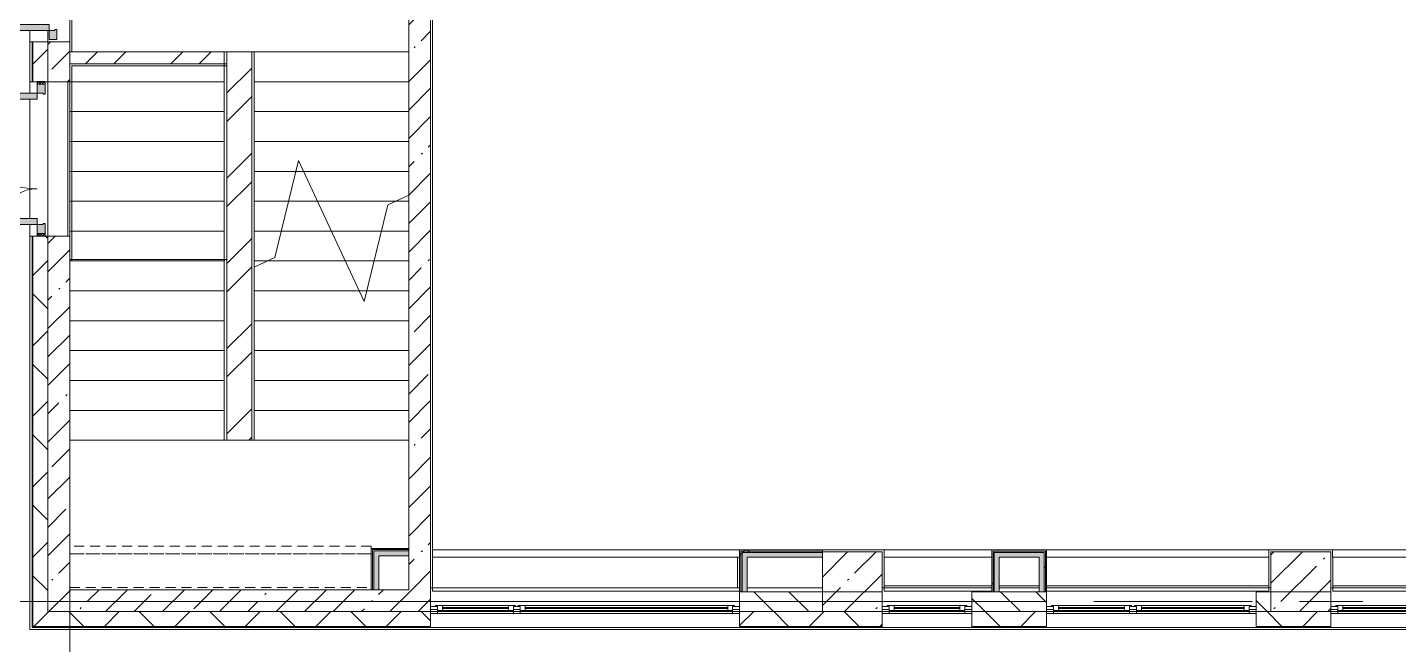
# Model space of a CAD drawing. Header units: millimetres. Extents: x 81368 to 286493, y -8553 to 29000.
# Drawn here: x 159168 to 172923, y -431 to 5765 of the extents above; entities that cross this region are included whole.
import ezdxf

# ---------------------------------------------------------------- set-up
doc = ezdxf.new("R2010")
doc.units = ezdxf.units.MM
doc.linetypes.add('200_ШТРИХ__ш1_п0_6_', pattern=[160, 100, -60])
doc.linetypes.add('Осевая', pattern=[3175, 635, -476.25, 1587.5, -476.25])
for name, color, linetype, lineweight in [('A-DETL-MBND-1', 7, '200_ШТРИХ__ш1_п0_6_', 9), ('A-GLAZ-2', 7, 'Continuous', 5), ('A-WALL', 7, 'Continuous', 9), ('A-WALL-6', 7, 'Continuous', 5), ('I-WALL-6', 7, 'Continuous', 5), ('S-COLS-1', 7, 'Continuous', 5), ('S-STRS-1', 7, 'Continuous', 5), ('S-STRS-MBND-1', 7, 'Continuous', 5), ('Оси', 7, 'Continuous', 9), ('Оси-2', 7, 'Осевая', 9)]:
    doc.layers.add(name, color=color, linetype=linetype, lineweight=lineweight)
for name, color, linetype, lineweight, true_color in [('A-DOOR-5', 7, 'Continuous', 5, 0xe2e2e2), ('A-DOOR-6', 7, 'Continuous', 5, 0xaaaaaa), ('A-DOOR-FRAM-5', 7, 'Continuous', 5, 0xaaaaaa), ('A-FLOR-3', 7, 'Continuous', 5, 0xaaaaaa), ('I-WALL-4', 7, 'Continuous', 5, 0xe7e7e7), ('I-WALL-5', 7, 'Continuous', 9, 0xe7e7e7)]:
    doc.layers.add(name, color=color, linetype=linetype, lineweight=lineweight, true_color=true_color)
pattern_1 = [(45, (159482.9, 0), (-353.5534, 353.5534), []), (135, (159482.9, 0), (-353.5534, -353.5534), [])]
pattern_2 = [(45, (159482.88, 0), (-285.123, 285.123), []), (45, (159768, 0), (-285.123, 285.123), [504.031, -100.806, 16.764, -84.042])]
pattern_3 = [(45, (159482.9, 0), (-427.684, 427.684), []), (45, (159768, 0), (-427.684, 427.684), [])]
pattern_4 = [(45, (159482.9, 0), (-530.33, 530.33), []), (135, (159482.9, 0), (-530.33, -530.33), [])]

# ---------------------------------------------------------------- blocks, each defined once
blk = doc.blocks.new('120_Окно_СКБ_1Ст - 120_Окно_СКБ_1Ст 900х2500_h_-22445987-1_2_3_птичка')
at = {"layer": 'A-GLAZ-2'}
for p, q in [((-450, -127), (-450, -57)), ((-450, -57), (-380, -57)), ((450, -57), (-450, -57)), ((-380, -127), (-450, -127)), ((-450, -127), (-400, -127)), ((-380, -127), (-400, -127)), ((-400, -127), (-400, -137)), ((-400, -137), (400, -137)), ((400, -137), (-400, -137)), ((-380, -57), (-380, -127)), ((380, -87), (-380, -87)), ((-380, -87), (-380, -127)), ((-330, -137), (-330, -87)), ((-330, -107), (330, -107)), ((330, -117), (-330, -117)), ((330, -137), (330, -87)), ((380, -127), (380, -57)), ((380, -57), (450, -57)), ((380, -127), (380, -87)), ((450, -127), (380, -127)), ((400, -127), (380, -127)), ((400, -127), (450, -127)), ((400, -137), (400, -127)), ((450, -57), (450, -127))]:
    blk.add_line(p, q, dxfattribs=at)
blk = doc.blocks.new('120_Окно_СКБ_2Ст - 120_Окно_СКБ_2Ст 2100х2500 _мал створка справа_-22445857-1_2_3_птичка')
at = {"layer": 'A-GLAZ-2'}
for p, q in [((-1050, -127), (-1050, -57)), ((-1050, -57), (-980, -57)), ((1050, -57), (-1050, -57)), ((-980, -127), (-1050, -127)), ((-1050, -127), (-1000, -127)), ((-980, -127), (-1000, -127)), ((-1000, -127), (-1000, -137)), ((-1000, -137), (170, -137)), ((170, -137), (-1000, -137)), ((-980, -57), (-980, -127)), ((150, -87), (-980, -87)), ((-980, -87), (-980, -127)), ((-930, -137), (-930, -87)), ((-930, -107), (100, -107)), ((100, -117), (-930, -117)), ((100, -137), (100, -87)), ((150, -127), (150, -57)), ((150, -57), (220, -57)), ((150, -127), (150, -87)), ((220, -127), (150, -127)), ((170, -127), (150, -127)), ((170, -127), (200, -127)), ((170, -137), (170, -127)), ((220, -127), (200, -127)), ((200, -127), (200, -137)), ((200, -137), (1000, -137)), ((1000, -137), (200, -137)), ((220, -57), (220, -127)), ((980, -87), (220, -87)), ((220, -87), (220, -127)), ((270, -137), (270, -87)), ((270, -107), (930, -107)), ((930, -117), (270, -117)), ((930, -137), (930, -87)), ((980, -127), (980, -57)), ((980, -57), (1050, -57)), ((980, -127), (980, -87)), ((1050, -127), (980, -127)), ((1000, -127), (980, -127)), ((1000, -127), (1050, -127)), ((1000, -137), (1000, -127)), ((1050, -57), (1050, -127))]:
    blk.add_line(p, q, dxfattribs=at)
blk = doc.blocks.new('120_Окно_СКБ_2Ст - 120_Окно_СКБ_2Ст 3100х2500 _мал_створка слева_-V76-1_2_3_птичка')
at = {"layer": 'A-GLAZ-2'}
for p, q in [((-1550, -127), (-1550, -57)), ((-1550, -57), (-1480, -57)), ((1550, -57), (-1550, -57)), ((-1480, -127), (-1550, -127)), ((-1550, -127), (-1500, -127)), ((-1480, -127), (-1500, -127)), ((-1500, -127), (-1500, -137)), ((-1500, -137), (670, -137)), ((670, -137), (-1500, -137)), ((-1480, -57), (-1480, -127)), ((650, -87), (-1480, -87)), ((-1480, -87), (-1480, -127)), ((-1430, -137), (-1430, -87)), ((-1430, -107), (600, -107)), ((600, -117), (-1430, -117)), ((600, -137), (600, -87)), ((650, -127), (650, -57)), ((650, -57), (720, -57)), ((650, -127), (650, -87)), ((720, -127), (650, -127)), ((670, -127), (650, -127)), ((670, -127), (700, -127)), ((670, -137), (670, -127)), ((720, -127), (700, -127)), ((700, -127), (700, -137)), ((700, -137), (1500, -137)), ((1500, -137), (700, -137)), ((720, -57), (720, -127)), ((1480, -87), (720, -87)), ((720, -87), (720, -127)), ((770, -137), (770, -87)), ((770, -107), (1430, -107)), ((1430, -117), (770, -117)), ((1430, -137), (1430, -87)), ((1480, -127), (1480, -57)), ((1480, -57), (1550, -57)), ((1480, -127), (1480, -87)), ((1550, -127), (1480, -127)), ((1500, -127), (1480, -127)), ((1500, -127), (1550, -127)), ((1500, -137), (1500, -127)), ((1550, -57), (1550, -127))]:
    blk.add_line(p, q, dxfattribs=at)
blk = doc.blocks.new('110_Дверь_СКБ_2Ст_Наружная - ДН-1_л__ Двухстворчатая 1350 х3200 _ЛК_ в свету с верхним остеклением 2-22796854-1_2_3_птичка')
at = {"layer": 'A-DOOR-5'}
for points in [[(-715.5, 101), (-715.5, -91), (-655.5, -91), (-655.5, 869), (-715.5, 869)], [(694.5, -79), (694.5, -91), (754.5, -91), (754.5, 419), (694.5, 419), (694.5, -12.6)]]:
    blk.add_hatch(color=256, dxfattribs=at).paths.add_polyline_path(points)
h = blk.add_hatch(color=256, dxfattribs=at)
h.paths.add_polyline_path([(-805.5, -171), (-705.5, -171), (-705.5, -151), (-715.5, -151), (-715.5, -91), (-805.5, -91)])
h.paths.add_polyline_path([(744.5, -171), (844.5, -171), (844.5, -91), (754.5, -91), (754.5, -151), (744.5, -151)])
at = {"layer": 'A-DOOR-6'}
for p, q in [((-715.5, 869), (-715.5, -91)), ((-655.5, 869), (-715.5, 869)), ((-655.5, -91), (-655.5, 869)), ((754.5, 419), (694.5, 419)), ((694.5, 419), (694.5, -91)), ((754.5, -91), (754.5, 419)), ((-715.5, -91), (-655.5, -91)), ((694.5, -91), (754.5, -91))]:
    blk.add_line(p, q, dxfattribs=at)
for centre, radius, start, end in [((-715.5, -91), 960, 0, 90), ((754.5, -91), 510, 90, 180)]:
    blk.add_arc(centre, radius, start, end, dxfattribs=at)
at = {"layer": 'A-DOOR-FRAM-5'}
for p, q in [((-715.5, -91), (-805.5, -91)), ((-805.5, -91), (-805.5, -171)), ((-715.5, -151), (-715.5, -91)), ((754.5, -91), (754.5, -151)), ((844.5, -91), (754.5, -91)), ((844.5, -171), (844.5, -91)), ((-805.5, -171), (-705.5, -171)), ((-705.5, -151), (-715.5, -151)), ((-705.5, -171), (-705.5, -151)), ((754.5, -151), (744.5, -151)), ((744.5, -151), (744.5, -171)), ((744.5, -171), (844.5, -171))]:
    blk.add_line(p, q, dxfattribs=at)
blk = doc.blocks.new('110_Дверь_СКБ_2Ст_Наружная - ДН-3_л__ Двухстворчатая 1200 х3200 из подвала EI30-23666533-1_2_3_птичка')
at = {"layer": 'A-DOOR-5'}
for points in [[(620, 989), (620, 29), (680, 29), (680, 989)], [(-640, 71), (-640, 29), (-580, 29), (-580, 389), (-640, 389), (-640, 79)]]:
    blk.add_hatch(color=256, dxfattribs=at).paths.add_polyline_path(points)
h = blk.add_hatch(color=256, dxfattribs=at)
h.paths.add_polyline_path([(-730, -51), (-630, -51), (-630, -31), (-640, -31), (-640, 29), (-730, 29)])
h.paths.add_polyline_path([(670, -51), (770, -48), (770, 29), (680, 29), (680, -31), (670, -31)])
at = {"layer": 'A-DOOR-6'}
h = blk.add_hatch(dxfattribs=at)
h.set_pattern_fill('FP_55', color=256, style=0, pattern_type=2)
h.set_pattern_definition([(135, (1526.41, 143.685), (-14.14214, -14.14214), []), (225, (1526.41, 143.685), (14.14214, -14.14214), [])])
h.paths.add_polyline_path([(770, -48), (772, -51), (795, -51), (795, 29), (770, 29), (770, -31)])
at = {"layer": 'A-DOOR-FRAM-5'}
h = blk.add_hatch(dxfattribs=at)
h.set_pattern_fill('FP_56', color=256, style=0, pattern_type=2)
h.set_pattern_definition([(45, (-596.384, 143.685), (-14.1421, 14.1421), []), (135, (-596.384, 143.685), (-14.1421, -14.1421), [])])
h.paths.add_polyline_path([(-755, 29), (-755, -51), (-730, -51), (-730, 29)])
at = {"layer": 'A-DOOR-6'}
for p, q in [((680, 989), (620, 989)), ((620, 989), (620, 29)), ((680, 29), (680, 989)), ((-640, 389), (-640, 29)), ((-580, 389), (-640, 389)), ((-580, 29), (-580, 389)), ((-640, 29), (-580, 29)), ((620, 29), (680, 29))]:
    blk.add_line(p, q, dxfattribs=at)
for centre, radius, start, end in [((680, 29), 960, 90, 180), ((-640, 29), 360, 0, 90)]:
    blk.add_arc(centre, radius, start, end, dxfattribs=at)
at = {"layer": 'A-DOOR-FRAM-5'}
for p, q in [((-730, 29), (-755, 29)), ((-755, 29), (-755, -51)), ((-640, 29), (-730, 29)), ((-730, 29), (-730, -51)), ((-730, -51), (-730, 29)), ((-640, -31), (-640, 29)), ((680, 29), (680, -31)), ((770, 29), (680, 29)), ((770, -51), (770, 29)), ((795, 29), (770, 29)), ((770, 29), (770, -51)), ((795, -51), (795, 29)), ((-755, -51), (-730, -51)), ((-730, -51), (-630, -51)), ((-630, -31), (-640, -31)), ((-630, -51), (-630, -31)), ((680, -31), (670, -31)), ((670, -31), (670, -51)), ((670, -51), (770, -51)), ((770, -51), (795, -51))]:
    blk.add_line(p, q, dxfattribs=at)
blk = doc.blocks.new('Зашивка приборов отопления18 - Зашивка приборов отопления-33281779-1_2_3_птичка')
at = {"layer": 'A-WALL-6'}
for p, q in [((12140, 520), (9910, 520)), ((12140, 445), (9910, 445)), ((9910, 445), (12140, 445)), ((12140, 445), (12140, 520)), ((12140, 105), (12140, 445)), ((9910, 105), (12140, 105))]:
    blk.add_line(p, q, dxfattribs=at)
blk = doc.blocks.new('Зашивка приборов отопления16 - Зашивка приборов отопления-33282046-1_2_3_птичка')
at = {"layer": 'A-WALL-6'}
for p, q in [((10990, 520), (9910, 520)), ((9910, 520), (9910, 445)), ((10990, 445), (9910, 445)), ((9910, 445), (9910, 105)), ((9910, 445), (10990, 445)), ((9910, 105), (10990, 105))]:
    blk.add_line(p, q, dxfattribs=at)
blk = doc.blocks.new('Зашивка приборов отопления17 - Зашивка приборов отопления-33282118-1_2_3_птичка')
at = {"layer": 'A-WALL-6'}
for p, q in [((10990, 520), (7910, 520)), ((7910, 520), (7910, 445)), ((10990, 445), (7910, 445)), ((7910, 445), (7910, 105)), ((7910, 445), (10990, 445)), ((7910, 105), (10990, 105))]:
    blk.add_line(p, q, dxfattribs=at)
blk = doc.blocks.new('Зашивка приборов отопления19 - Зашивка приборов отопления-33282289-1_2_3_птичка')
at = {"layer": 'A-WALL-6'}
for p, q in [((12140, 520), (10059, 520)), ((10059, 520), (10059, 445)), ((10059, 445), (12140, 445)), ((12140, 445), (10061, 445)), ((10061, 445), (10061, 105)), ((10061, 105), (12140, 105))]:
    blk.add_line(p, q, dxfattribs=at)
blk = doc.blocks.new('Зашивка приборов отопления45 - Зашивка приборов отопления-33465879-1_2_3_птичка')
at = {"layer": 'A-DETL-MBND-1'}
for p, q in [((3135, 556), (110, 556)), ((3135, 535), (3135, 556)), ((3135, 481), (110, 481)), ((110, 481), (3135, 481)), ((110, 141), (3135, 141))]:
    blk.add_line(p, q, dxfattribs=at)

msp = doc.modelspace()

# ---------------------------------------------------------------- hatches: boundary and pattern name
at = {"layer": 'A-WALL-6'}
h = msp.add_hatch(dxfattribs=at)
h.set_pattern_fill('FP_89', color=256, style=0, pattern_type=2)
h.set_pattern_definition(pattern_1)
h.paths.add_polyline_path([(159372.9, -100), (159372.9, 3670), (159222.9, 3670), (159222.9, -100)])
h.paths.add_polyline_path([(159222.9, 5220), (159372.9, 5220), (159372.9, 5620), (159222.9, 5620), (159222.9, 5520)])
h.paths.add_polyline_path([(159222.9, 7320), (159372.9, 7320), (159372.9, 8520), (159222.9, 8520), (159222.9, 7544.6)])
h.paths.add_polyline_path([(159283.5, 10820), (159372.9, 10820), (159372.9, 12220), (159222.9, 12220), (159222.9, 10820)])
h.paths.add_polyline_path([(159372.9, 13120), (159372.3, 15350), (159222.9, 15350), (159222.9, 13120), (159328.6, 13120)])
h = msp.add_hatch(dxfattribs=at)
h.set_pattern_fill('FP_100', color=256, style=0, pattern_type=2)
h.set_pattern_definition([(135, (159482.88, 0), (-176.7767, -176.7767), [])])
h.paths.add_polyline_path([(166312.9, -100), (167142.9, -100), (167142.9, 100), (166312.9, 100), (166312.9, -80)])
h.paths.add_polyline_path([(181392.9, -100), (181392.9, 100), (181092.9, 100), (181092.9, -100)])
h.paths.add_polyline_path([(186792.9, -100), (187792.6, -100), (187792.6, 100), (186792.9, 100), (186792.9, -80)])
h.paths.add_polyline_path([(168642.6, -100), (169392.9, -100), (169392.9, 100), (168642.6, 100), (168642.6, -80)])
h.paths.add_polyline_path([(171642.9, -100), (171642.9, 100), (171492.9, 100), (171492.9, -100)])
h.paths.add_polyline_path([(179972.9, -100), (180192.9, -100), (180192.9, 100), (178842.9, 100), (178842.9, -100), (178878.1, -100)])
h.paths.add_polyline_path([(185892.9, -100), (185892.9, 100), (185642.9, 100), (185642.9, -100)])
h.paths.add_polyline_path([(175092.9, -100), (175092.9, 100), (174342.9, 100), (174342.9, -100)])
h.paths.add_polyline_path([(175992.9, -100), (176142.9, -94.4), (176142.9, 100), (175992.9, 100), (175992.9, -80)])
h.paths.add_polyline_path([(182117.9, -100), (182117.9, 100), (181992.9, 100), (181992.9, -100)])
h.paths.add_polyline_path([(184917.9, -100), (185042.9, -100), (185042.9, 100), (184917.9, 100), (184917.9, -80)])
h = msp.add_hatch(dxfattribs=at)
h.set_pattern_fill('FP_89', color=256, style=0, pattern_type=2)
h.set_pattern_definition(pattern_1)
h.paths.add_polyline_path([(235176.7, -250), (235182.9, -250), (235182.9, -100), (233462.9, -100), (233462.9, -250), (235174.9, -250)])
h.paths.add_polyline_path([(227210.8, -250), (230142.9, -250), (230142.9, -100), (226542.9, -100), (226542.9, -250)])
h.paths.add_polyline_path([(231718.9, -250), (231762.9, -250), (231762.9, -100), (231042.9, -101.8), (231042.9, -250), (231562.9, -250)])
h.paths.add_polyline_path([(221092.9, -250), (221092.9, -100), (220392.9, -100), (220392.9, -250), (220704.5, -250)])
h.paths.add_polyline_path([(223192.9, -250), (223742.9, -250), (223742.9, -100), (223192.9, -100), (223192.9, -121.3)])
h.paths.add_polyline_path([(219492.9, -250), (219492.9, -100), (218742.9, -100), (218742.9, -250)])
h.paths.add_polyline_path([(216642.9, -250), (216642.9, -100), (215892.9, -100), (215892.9, -250), (216057.1, -250)])
h.paths.add_polyline_path([(224642.9, -250), (225642.9, -250), (225642.9, -100), (224642.9, -100), (224642.9, -118)])
h.paths.add_polyline_path([(211354.4, -250), (212792.9, -250), (212792.9, -100), (211354.4, -100), (211354.4, -150.7)])
h.paths.add_polyline_path([(209254.4, -250), (209254.4, -100), (208542.9, -100), (208542.9, -250), (208621.3, -250)])
h.paths.add_polyline_path([(207642.9, -250), (207642.9, -100), (206892.9, -100), (206892.9, -250)])
h.paths.add_polyline_path([(203792.9, -250), (203792.9, -100), (202220.4, -100), (202220.4, -250), (203044.4, -250)])
h.paths.add_polyline_path([(200120.4, -250), (200120.4, -100), (199422.9, -100), (199422.9, -250)])
h.paths.add_polyline_path([(198522.9, -250), (198522.9, -100), (197472.9, -100), (197472.9, -250), (198397.1, -250)])
h.paths.add_polyline_path([(196572.9, -250), (196572.9, -100), (195452.9, -100), (195452.9, -250), (196538.1, -250)])
h.paths.add_polyline_path([(193352.9, -250), (193352.9, -100), (192492.9, -100), (192492.9, -250)])
h.paths.add_polyline_path([(189692.9, -250), (189692.9, -100), (188692.6, -100), (188692.6, -250), (189102.3, -250)])
h.paths.add_polyline_path([(187792.6, -250), (187792.6, -100), (186792.9, -100), (186792.9, -250)])
h.paths.add_polyline_path([(181092.9, -250), (182117.9, -250), (182117.9, -100), (181092.9, -100), (181092.9, -226)])
h.paths.add_polyline_path([(175092.9, -250), (175092.9, -100), (174342.9, -100), (174342.9, -250)])
h.paths.add_polyline_path([(185892.9, -250), (185892.9, -100), (184917.9, -100), (184917.9, -250), (185384.4, -250)])
h.paths.add_polyline_path([(175992.9, -250), (176742.9, -250), (176742.9, -100), (175992.9, -100), (175992.9, -238.7)])
h.paths.add_polyline_path([(178842.9, -250), (180192.9, -250), (180192.9, -100), (178842.9, -100), (178842.9, -231.6)])
h.paths.add_polyline_path([(160288.6, -250), (163212.9, -250), (163212.9, -100), (159222.9, -100), (159222.9, -250), (159592.9, -250)])
h.paths.add_polyline_path([(167142.9, -250), (167742.6, -250), (167742.6, -100), (166312.9, -100), (166312.9, -250), (166794.9, -250)])
h.paths.add_polyline_path([(171492.9, -250), (172242.9, -248), (172242.9, -100), (171492.9, -100), (171492.9, -249.9)])
h.paths.add_polyline_path([(169392.9, -250), (169392.9, -100), (168642.6, -100), (168642.6, -250), (168653.8, -250)])
at = {"layer": 'I-WALL-4'}
msp.add_hatch(color=256, dxfattribs=at).paths.add_polyline_path([(166387.9, 445), (167142.9, 445), (167142.9, 495), (166387.9, 495)])
at = {"layer": 'I-WALL-5'}
for points in [[(162642.9, 460), (162992.9, 460), (162992.9, 510), (162642.9, 510), (162642.9, 481)], [(162642.9, 120), (162692.9, 125.5), (162692.9, 460), (162642.9, 458.7), (162642.9, 121.8)], [(166337.9, 100), (166387.9, 100), (166387.9, 495), (166337.9, 495), (166337.9, 120)], [(168917.6, 445), (169317.9, 445), (169317.9, 495), (168867.6, 495), (168867.6, 445)], [(168917.6, 100), (168917.6, 445), (168867.6, 445), (168867.6, 100)], [(169367.9, 100), (169367.9, 495), (169317.9, 495), (169317.9, 100)]]:
    msp.add_hatch(color=256, dxfattribs=at).paths.add_polyline_path(points)
at = {"layer": 'I-WALL-6'}
h = msp.add_hatch(dxfattribs=at)
h.set_pattern_fill('FP_69', color=256, style=0, pattern_type=2)
h.set_pattern_definition(pattern_2)
h.paths.add_polyline_path([(159372.9, -100), (159592.9, -100), (159592.9, 3670), (159372.9, 3670), (159372.9, 1795.6)])
h.paths.add_polyline_path([(159372.9, 5220), (159592.9, 5220), (159592.9, 5620), (159372.9, 5620), (159372.9, 5400)])
h.paths.add_polyline_path([(159372.9, 7320), (159592.9, 7320), (159592.9, 7900), (159372.9, 7900), (159372.9, 7544.6)])
h = msp.add_hatch(dxfattribs=at)
h.set_pattern_fill('FP_69', color=256, style=0, pattern_type=2)
h.set_pattern_definition(pattern_2)
h.paths.add_polyline_path([(163212.9, 120), (163212.9, 7900), (162992.9, 7900), (162992.9, 120), (163146.6, 120)])
h = msp.add_hatch(dxfattribs=at)
h.set_pattern_fill('FP_120', color=256, style=0, pattern_type=2)
h.set_pattern_definition(pattern_3)
h.paths.add_polyline_path([(159612.9, 5400), (161167.9, 5400), (161167.9, 5520), (159592.9, 5520), (159592.9, 5400)])
h = msp.add_hatch(dxfattribs=at)
h.set_pattern_fill('FP_120', color=256, style=0, pattern_type=2)
h.set_pattern_definition(pattern_3)
h.paths.add_polyline_path([(161417.9, 1620), (161417.9, 5520), (161167.9, 5520), (161167.9, 1620)])
h = msp.add_hatch(dxfattribs=at)
h.set_pattern_fill('FP_187', color=256, style=0, pattern_type=2)
h.set_pattern_definition(pattern_4)
h.paths.add_polyline_path([(166312.9, 100), (166325.4, 100), (166325.4, 520), (166312.9, 520), (166312.9, 120)])
h = msp.add_hatch(dxfattribs=at)
h.set_pattern_fill('FP_187', color=256, style=0, pattern_type=2)
h.set_pattern_definition(pattern_4)
h.paths.add_polyline_path([(166325.4, 507.5), (167142.9, 507.5), (167142.9, 520), (166325.4, 520)])
h = msp.add_hatch(dxfattribs=at)
h.set_pattern_fill('FP_187', color=256, style=0, pattern_type=2)
h.set_pattern_definition(pattern_4)
h.paths.add_polyline_path([(166325.4, 100), (166337.9, 100), (166337.9, 507.5), (166325.4, 507.5), (166325.4, 120)])
h = msp.add_hatch(dxfattribs=at)
h.set_pattern_fill('FP_187', color=256, style=0, pattern_type=2)
h.set_pattern_definition(pattern_4)
h.paths.add_polyline_path([(166794.9, 495), (167142.9, 500), (167142.9, 507.5), (166337.9, 507.5), (166337.9, 495), (166395.1, 495)])
h = msp.add_hatch(dxfattribs=at)
h.set_pattern_fill('FP_187', color=256, style=0, pattern_type=2)
h.set_pattern_definition(pattern_4)
h.paths.add_polyline_path([(168855.1, 100), (168855.1, 507.5), (168842.6, 507.5), (168842.6, 100)])
h = msp.add_hatch(dxfattribs=at)
h.set_pattern_fill('FP_187', color=256, style=0, pattern_type=2)
h.set_pattern_definition(pattern_4)
h.paths.add_polyline_path([(168867.6, 100), (168867.6, 495), (168855.1, 494.7), (168855.1, 100)])
h = msp.add_hatch(dxfattribs=at)
h.set_pattern_fill('FP_187', color=256, style=0, pattern_type=2)
h.set_pattern_definition(pattern_4)
h.paths.add_polyline_path([(169380.4, 100), (169380.4, 507.5), (169367.9, 507.5), (169367.9, 100)])
h = msp.add_hatch(dxfattribs=at)
h.set_pattern_fill('FP_187', color=256, style=0, pattern_type=2)
h.set_pattern_definition(pattern_4)
h.paths.add_polyline_path([(169392.9, 100), (169392.9, 520), (169380.4, 520), (169380.4, 100)])
h = msp.add_hatch(dxfattribs=at)
h.set_pattern_fill('FP_69', color=256, style=0, pattern_type=2)
h.set_pattern_definition(pattern_2)
h.paths.add_polyline_path([(161442.9, -100), (163212.9, -100), (163212.9, 120), (159592.9, 120), (159592.9, -100), (161142.9, -100)])
at = {"layer": 'S-COLS-1'}
h = msp.add_hatch(dxfattribs=at)
h.set_pattern_fill('FP_69', color=256, style=0, pattern_type=2)
h.set_pattern_definition(pattern_2)
h.paths.add_polyline_path([(167724.4, -100), (167742.9, -100), (167742.9, 500), (167142.9, 500), (167142.9, -100)])
h = msp.add_hatch(dxfattribs=at)
h.set_pattern_fill('FP_69', color=256, style=0, pattern_type=2)
h.set_pattern_definition(pattern_2)
h.paths.add_polyline_path([(171642.9, -100), (172242.9, -100), (172242.9, 500), (171642.9, 500), (171642.9, -80)])

# ---------------------------------------------------------------- linework, layer by layer
at = {"layer": 'A-FLOR-3'}
for p, q in [((159612.9, 7660), (159612.9, 5520)), ((163232.9, 7693), (163232.9, 520)), ((161417.9, 5520), (161442.9, 5520)), ((161167.9, 5379.5), (159613.4, 5379.5)), ((159613.4, 5379.5), (159613.4, 3435)), ((159572.9, 5220), (159572.9, 3670)), ((159592.9, 3435), (161167.9, 3435)), ((163232.9, 445), (163232.9, 140)), ((166292.9, 445), (163232.9, 445)), ((166292.9, 140), (166292.9, 445)), ((167142.9, 520), (167762.6, 520)), ((167762.6, 445), (167762.6, 159.9)), ((168842.6, 445), (167762.6, 445)), ((171622.9, 445), (169392.9, 445)), ((171622.9, 520), (172261.4, 520)), ((171622.9, 159.9), (171622.9, 445)), ((172262.9, 445), (172262.9, 140)), ((174342.9, 445), (172262.9, 445)), ((167762.6, 159.9), (168842.6, 159.9)), ((168917.6, 159.9), (169317.9, 159.9)), ((169392.9, 159.9), (171622.9, 159.9)), ((172262.9, 160.3), (174342.9, 160.3))]:
    msp.add_line(p, q, dxfattribs=at)
at = {"layer": 'A-WALL'}
for p, q in [((159219.9, 5620), (159219.9, 5220)), ((159222.9, 5620), (159222.9, 5220)), ((159372.9, 5220), (159372.9, 5620)), ((159592.9, 5520), (159592.9, 5400)), ((161167.9, 5400), (161167.9, 5520)), ((159219.9, 3670), (159219.9, -253)), ((159222.9, 3670), (159222.9, -250)), ((159372.9, -100), (159372.9, 3670)), ((162630.4, 522.5), (162992.9, 522.5)), ((162630.4, 120), (162630.4, 522.5)), ((162642.9, 510), (162992.9, 510)), ((162642.9, 120), (162642.9, 510)), ((162992.9, 460), (162992.9, 535)), ((166325.4, 100), (166325.4, 507.5)), ((167142.9, 507.5), (166325.4, 507.5)), ((166337.9, 100), (166337.9, 495)), ((167142.9, 495), (166337.9, 495)), ((168855.1, 507.5), (169380.4, 507.5)), ((168855.1, 100), (168855.1, 507.5)), ((168867.6, 495), (169367.9, 495)), ((168867.6, 100), (168867.6, 495)), ((169367.9, 495), (169367.9, 100)), ((169380.4, 507.5), (169380.4, 100)), ((162617.9, 120), (162692.9, 120)), ((167742.6, -100), (166312.9, -100)), ((169392.9, -100), (168642.6, -100)), ((172242.9, -100), (171492.9, -100)), ((159219.9, -253), (163212.9, -253)), ((159222.9, -250), (163212.9, -250)), ((166312.9, -250), (167742.6, -250)), ((166312.9, -253), (167742.6, -253)), ((168642.6, -250), (169392.9, -250)), ((168642.6, -253), (169392.9, -253)), ((171492.9, -250), (172242.9, -250)), ((171492.9, -253), (172242.9, -253))]:
    msp.add_line(p, q, dxfattribs=at)
at = {"layer": 'A-WALL-6'}
for p, q in [((159192.9, 5105), (159192.9, 5735)), ((159372.9, 5735), (159372.9, 5620)), ((159372.9, 5620), (159192.9, 5620)), ((159214.9, 5620), (159214.9, 5220)), ((159192.9, 5220), (159264.9, 5220)), ((159344.9, 5220), (159372.9, 5220)), ((159372.9, 5220), (159372.9, 3670)), ((159192.9, 3845), (159192.9, 5045)), ((159192.9, -280), (159192.9, 3785)), ((159264.9, 3670), (159192.9, 3670)), ((159214.9, 3670), (159214.9, -258)), ((159372.9, 3670), (159344.9, 3670)), ((166312.9, 100), (166312.9, -258)), ((167742.6, 100), (166387.9, 100)), ((167742.6, -258), (167742.6, 100)), ((169317.9, 100), (168642.6, 100)), ((168642.6, 100), (168642.6, -258)), ((169392.9, -258), (169392.9, 100)), ((172242.9, 100), (171492.9, 100)), ((171492.9, 100), (171492.9, -258)), ((172242.9, -258), (172242.9, 100)), ((166312.9, -100), (163212.9, -100)), ((163212.9, -258), (163212.9, -100)), ((167742.9, -100), (168642.6, -100)), ((169392.9, -100), (171492.9, -100)), ((172242.9, -100), (174342.9, -100)), ((168642.6, -258), (159214.9, -258)), ((168642.6, -258), (181092.9, -258)), ((231762.9, -280), (159192.9, -280))]:
    msp.add_line(p, q, dxfattribs=at)
at = {"layer": 'I-WALL-6'}
for p, q in [((163212.9, -100), (163212.9, 7900)), ((159592.9, 7680), (159592.9, 5520)), ((162992.9, 7680), (162992.9, 535)), ((159372.9, 5620), (159372.9, 5735)), ((159592.9, 5620), (159372.9, 5620)), ((161417.9, 5520), (159592.9, 5520)), ((161417.9, 1620), (161417.9, 5520)), ((159592.9, 120), (159592.9, 5400)), ((159592.9, 5400), (161167.9, 5400)), ((161167.9, 5400), (161167.9, 1620)), ((159372.9, 5220), (159592.9, 5220)), ((159372.9, 3670), (159372.9, 5220)), ((159592.9, 3670), (159372.9, 3670)), ((161167.9, 1620), (161417.9, 1620)), ((162992.9, 535), (162617.9, 535)), ((162617.9, 535), (162617.9, 120)), ((162692.9, 460), (162992.9, 460)), ((162692.9, 120), (162692.9, 460)), ((162992.9, 460), (162992.9, 120)), ((166312.9, 520), (166312.9, 100)), ((167142.9, 520), (166312.9, 520)), ((166387.9, 100), (166387.9, 445)), ((166387.9, 445), (167142.9, 445)), ((167142.9, 445), (167142.9, 520)), ((169392.9, 520), (168842.6, 520)), ((168842.6, 520), (168842.6, 100)), ((168917.6, 445), (169317.9, 445)), ((168917.6, 100), (168917.6, 445)), ((169317.9, 445), (169317.9, 100)), ((169392.9, 100), (169392.9, 520)), ((163212.9, 140), (166312.9, 140)), ((166387.9, 140), (167142.9, 140)), ((167742.9, 140), (168842.6, 140)), ((168917.6, 140), (169317.9, 140)), ((169392.9, 140), (171642.9, 140)), ((172242.9, 140), (174342.9, 140)), ((162617.9, 120), (159592.9, 120)), ((162992.9, 120), (162692.9, 120)), ((166312.9, 100), (166387.9, 100)), ((169317.9, 100), (169392.9, 100)), ((159372.9, -100), (163212.9, -100)), ((163282.9, -80), (163212.9, -80)), ((164112.9, -80), (164042.9, -80)), ((166312.9, -80), (166242.9, -80)), ((167812.6, -80), (167742.9, -80)), ((168642.6, -80), (168572.6, -80)), ((169462.9, -80), (169392.9, -80)), ((170292.9, -80), (170222.9, -80)), ((171492.9, -80), (171422.9, -80)), ((172312.9, -80), (172242.9, -80))]:
    msp.add_line(p, q, dxfattribs=at)
at = {"layer": 'S-COLS-1'}
for p, q in [((167742.9, 500), (167142.9, 500)), ((167142.9, 500), (167142.9, -100)), ((167742.9, -100), (167742.9, 500)), ((172242.9, 500), (171642.9, 500)), ((171642.9, 500), (171642.9, -100)), ((172242.9, -100), (172242.9, 500)), ((167142.9, -100), (167742.9, -100)), ((171642.9, -100), (172242.9, -100))]:
    msp.add_line(p, q, dxfattribs=at)
at = {"layer": 'S-STRS-1'}
for p, q in [((162992.9, 5520), (161442.9, 5520)), ((161442.9, 5520), (161442.9, 5220)), ((162992.9, 5520), (161442.9, 5520)), ((161442.9, 5220), (161442.9, 4920)), ((162992.9, 5220), (161442.9, 5220)), ((162992.9, 5220), (161442.9, 5220)), ((161442.9, 4920), (161442.9, 4620)), ((162992.9, 4920), (161442.9, 4920)), ((162992.9, 4920), (161442.9, 4920)), ((161442.9, 4620), (161442.9, 4320)), ((162992.9, 4620), (161442.9, 4620)), ((162992.9, 4620), (161442.9, 4620)), ((161442.9, 4320), (161442.9, 4020)), ((161861.4, 4320), (161442.9, 4320)), ((161861.4, 4320), (161442.9, 4320)), ((161938.1, 4320), (161861.4, 4320)), ((161938.1, 4320), (161861.4, 4320)), ((162992.9, 4320), (161938.1, 4320)), ((162992.9, 4320), (161938.1, 4320)), ((161442.9, 4020), (161442.9, 3720)), ((161788.5, 4020), (161442.9, 4020)), ((161788.5, 4020), (161442.9, 4020)), ((162078, 4020), (161788.5, 4020)), ((162078, 4020), (161788.5, 4020)), ((162861.2, 4020), (162078, 4020)), ((162861.2, 4020), (162078, 4020)), ((162992.9, 4020), (162861.2, 4020)), ((162992.9, 4020), (162861.2, 4020)), ((161442.9, 3720), (161442.9, 3420)), ((161715.6, 3720), (161442.9, 3720)), ((161715.6, 3720), (161442.9, 3720)), ((162217.9, 3720), (161715.6, 3720)), ((162217.9, 3720), (161715.6, 3720)), ((162720.1, 3720), (162217.9, 3720)), ((162720.1, 3720), (162217.9, 3720)), ((162992.9, 3720), (162720.1, 3720)), ((162992.9, 3720), (162720.1, 3720)), ((159592.9, 3420), (161142.9, 3420)), ((159592.9, 3420), (161142.9, 3420)), ((159613.9, 3435), (159613.9, 3420)), ((161142.9, 3420), (161146.9, 3420)), ((161142.9, 3120), (161142.9, 3420)), ((161146.9, 3420), (161146.9, 3435)), ((161442.9, 3420), (161442.9, 3358.6)), ((161574.5, 3420), (161442.9, 3420)), ((161574.5, 3420), (161442.9, 3420)), ((161442.9, 3358.6), (161442.9, 3120)), ((162357.8, 3420), (161574.5, 3420)), ((162357.8, 3420), (161574.5, 3420)), ((162647.2, 3420), (162357.8, 3420)), ((162647.2, 3420), (162357.8, 3420)), ((162992.9, 3420), (162647.2, 3420)), ((162992.9, 3420), (162647.2, 3420)), ((159592.9, 3120), (161142.9, 3120)), ((159592.9, 3120), (161142.9, 3120)), ((161142.9, 2820), (161142.9, 3120)), ((161442.9, 3120), (161442.9, 2820)), ((162497.7, 3120), (161442.9, 3120)), ((162497.7, 3120), (161442.9, 3120)), ((162574.3, 3120), (162497.7, 3120)), ((162574.3, 3120), (162497.7, 3120)), ((162992.9, 3120), (162574.3, 3120)), ((162992.9, 3120), (162574.3, 3120)), ((159592.9, 2820), (161142.9, 2820)), ((159592.9, 2820), (161142.9, 2820)), ((161142.9, 2520), (161142.9, 2820)), ((161442.9, 2820), (161442.9, 2520)), ((162992.9, 2820), (161442.9, 2820)), ((162992.9, 2820), (161442.9, 2820)), ((159592.9, 2520), (161142.9, 2520)), ((159592.9, 2520), (161142.9, 2520)), ((161142.9, 2220), (161142.9, 2520)), ((161442.9, 2520), (161442.9, 2220)), ((162992.9, 2520), (161442.9, 2520)), ((162992.9, 2520), (161442.9, 2520)), ((159592.9, 2220), (161142.9, 2220)), ((159592.9, 2220), (161142.9, 2220)), ((161142.9, 1920), (161142.9, 2220)), ((161442.9, 2220), (161442.9, 1920)), ((162992.9, 2220), (161442.9, 2220)), ((162992.9, 2220), (161442.9, 2220)), ((159592.9, 1920), (161142.9, 1920)), ((159592.9, 1920), (161142.9, 1920)), ((161142.9, 1620), (161142.9, 1920)), ((161442.9, 1920), (161442.9, 1620)), ((162992.9, 1920), (161442.9, 1920)), ((162992.9, 1920), (161442.9, 1920)), ((159592.9, 1620), (161142.9, 1620)), ((159592.9, 1620), (161142.9, 1620)), ((161167.9, 1620), (161142.9, 1620)), ((161442.9, 1620), (161417.9, 1620)), ((162992.9, 1620), (161442.9, 1620)), ((162992.9, 1620), (161442.9, 1620))]:
    msp.add_line(p, q, dxfattribs=at)
at = {"layer": 'S-STRS-MBND-1'}
for p, q in [((159592.9, 5520), (161142.9, 5520)), ((159592.9, 1620), (159592.9, 5520)), ((161142.9, 1620), (161142.9, 5520)), ((159592.9, 5220), (161142.9, 5220)), ((159592.9, 5220), (161142.9, 5220)), ((159592.9, 4920), (161142.9, 4920)), ((159592.9, 4920), (161142.9, 4920)), ((159592.9, 4620), (161142.9, 4620)), ((159592.9, 4620), (161142.9, 4620)), ((161651.4, 3455.9), (161887.7, 4428.1)), ((161887.7, 4428.1), (162548, 3011.9)), ((159592.9, 4320), (161142.9, 4320)), ((159592.9, 4320), (161142.9, 4320)), ((161938.1, 4320), (161861.4, 4320)), ((161938.1, 4320), (161861.4, 4320)), ((159592.9, 4020), (161142.9, 4020)), ((159592.9, 4020), (161142.9, 4020)), ((162078, 4020), (161788.5, 4020)), ((162078, 4020), (161788.5, 4020)), ((162784.3, 3984.1), (162992.9, 4081.4)), ((162992.9, 4020), (162861.2, 4020)), ((162992.9, 4020), (162861.2, 4020)), ((162548, 3011.9), (162784.3, 3984.1)), ((159592.9, 3720), (161142.9, 3720)), ((159592.9, 3720), (161142.9, 3720)), ((162217.9, 3720), (161715.6, 3720)), ((162217.9, 3720), (161715.6, 3720)), ((162992.9, 3720), (162720.1, 3720)), ((162992.9, 3720), (162720.1, 3720)), ((161442.9, 3358.6), (161651.4, 3455.9)), ((159592.9, 3420), (161142.9, 3420)), ((159592.9, 3420), (161142.9, 3420)), ((161442.9, 3358.6), (161442.9, 1620)), ((162357.8, 3420), (161574.5, 3420)), ((162357.8, 3420), (161574.5, 3420)), ((162992.9, 3420), (162647.2, 3420)), ((162992.9, 3420), (162647.2, 3420)), ((162992.9, 3420), (162992.9, 1620)), ((159592.9, 3120), (161142.9, 3120)), ((159592.9, 3120), (161142.9, 3120)), ((162497.7, 3120), (161442.9, 3120)), ((162497.7, 3120), (161442.9, 3120)), ((162992.9, 3120), (162574.3, 3120)), ((162992.9, 3120), (162574.3, 3120)), ((159592.9, 2820), (161142.9, 2820)), ((159592.9, 2820), (161142.9, 2820)), ((162992.9, 2820), (161442.9, 2820)), ((162992.9, 2820), (161442.9, 2820)), ((159592.9, 2520), (161142.9, 2520)), ((159592.9, 2520), (161142.9, 2520)), ((162992.9, 2520), (161442.9, 2520)), ((162992.9, 2520), (161442.9, 2520)), ((159592.9, 2220), (161142.9, 2220)), ((159592.9, 2220), (161142.9, 2220)), ((162992.9, 2220), (161442.9, 2220)), ((162992.9, 2220), (161442.9, 2220)), ((159592.9, 1920), (161142.9, 1920)), ((159592.9, 1920), (161142.9, 1920)), ((162992.9, 1920), (161442.9, 1920)), ((162992.9, 1920), (161442.9, 1920)), ((159592.9, 1620), (159592.9, 120)), ((159592.9, 1620), (161142.9, 1620)), ((159592.9, 1620), (161142.9, 1620)), ((161442.9, 1620), (161142.9, 1620)), ((162992.9, 1620), (161442.9, 1620)), ((162992.9, 1620), (161442.9, 1620)), ((162992.9, 120), (162992.9, 1620)), ((159592.9, 120), (162992.9, 120))]:
    msp.add_line(p, q, dxfattribs=at)
at = {"layer": 'Оси'}
for p, q in [((159592.9, 5439), (159592.9, 15380)), ((159592.9, -4552.8), (159592.9, 5388.2)), ((156254.1, 0), (168754.1, 0))]:
    msp.add_line(p, q, dxfattribs=at)
at = {"layer": 'Оси-2'}
for p, q in [((159592.9, 5388.2), (159592.9, 5439)), ((168754.1, 0), (185742.9, 0))]:
    msp.add_line(p, q, dxfattribs=at)

# ---------------------------------------------------------------- block references
at = {"layer": 'A-DETL-MBND-1'}
msp.add_blockref('Зашивка приборов отопления45 - Зашивка приборов отопления-33465879-1_2_3_птичка', (159482.9, 0), dxfattribs=at)
at = {"layer": 'A-DOOR-6', "rotation": 89.99999999999991}
for name, p in [('110_Дверь_СКБ_2Ст_Наружная - ДН-1_л__ Двухстворчатая 1350 х3200 _ЛК_ в свету с верхним остеклением 2-22796854-1_2_3_птичка', (159293.9, 6450.5)), ('110_Дверь_СКБ_2Ст_Наружная - ДН-3_л__ Двухстворчатая 1200 х3200 из подвала EI30-23666533-1_2_3_птичка', (159293.9, 4425.5))]:
    msp.add_blockref(name, p, dxfattribs=at)
at = {"layer": 'A-GLAZ-2', "rotation": 180}
for name, p in [('120_Окно_СКБ_2Ст - 120_Окно_СКБ_2Ст 3100х2500 _мал_створка слева_-V76-1_2_3_птичка', (164762.9, -175)), ('120_Окно_СКБ_1Ст - 120_Окно_СКБ_1Ст 900х2500_h_-22445987-1_2_3_птичка', (168192.6, -175)), ('120_Окно_СКБ_2Ст - 120_Окно_СКБ_2Ст 2100х2500 _мал створка справа_-22445857-1_2_3_птичка', (170442.9, -175)), ('120_Окно_СКБ_2Ст - 120_Окно_СКБ_2Ст 2100х2500 _мал створка справа_-22445857-1_2_3_птичка', (173292.9, -175))]:
    msp.add_blockref(name, p, dxfattribs=at)
at = {"layer": 'A-WALL-6'}
for name, p in [('Зашивка приборов отопления17 - Зашивка приборов отопления-33282118-1_2_3_птичка', (155322.9, 0)), ('Зашивка приборов отопления16 - Зашивка приборов отопления-33282046-1_2_3_птичка', (157852.6, 0)), ('Зашивка приборов отопления18 - Зашивка приборов отопления-33281779-1_2_3_птичка', (159482.9, 0)), ('Зашивка приборов отопления19 - Зашивка приборов отопления-33282289-1_2_3_птичка', (162202.9, 0))]:
    msp.add_blockref(name, p, dxfattribs=at)

doc.saveas('drawing.dxf')
